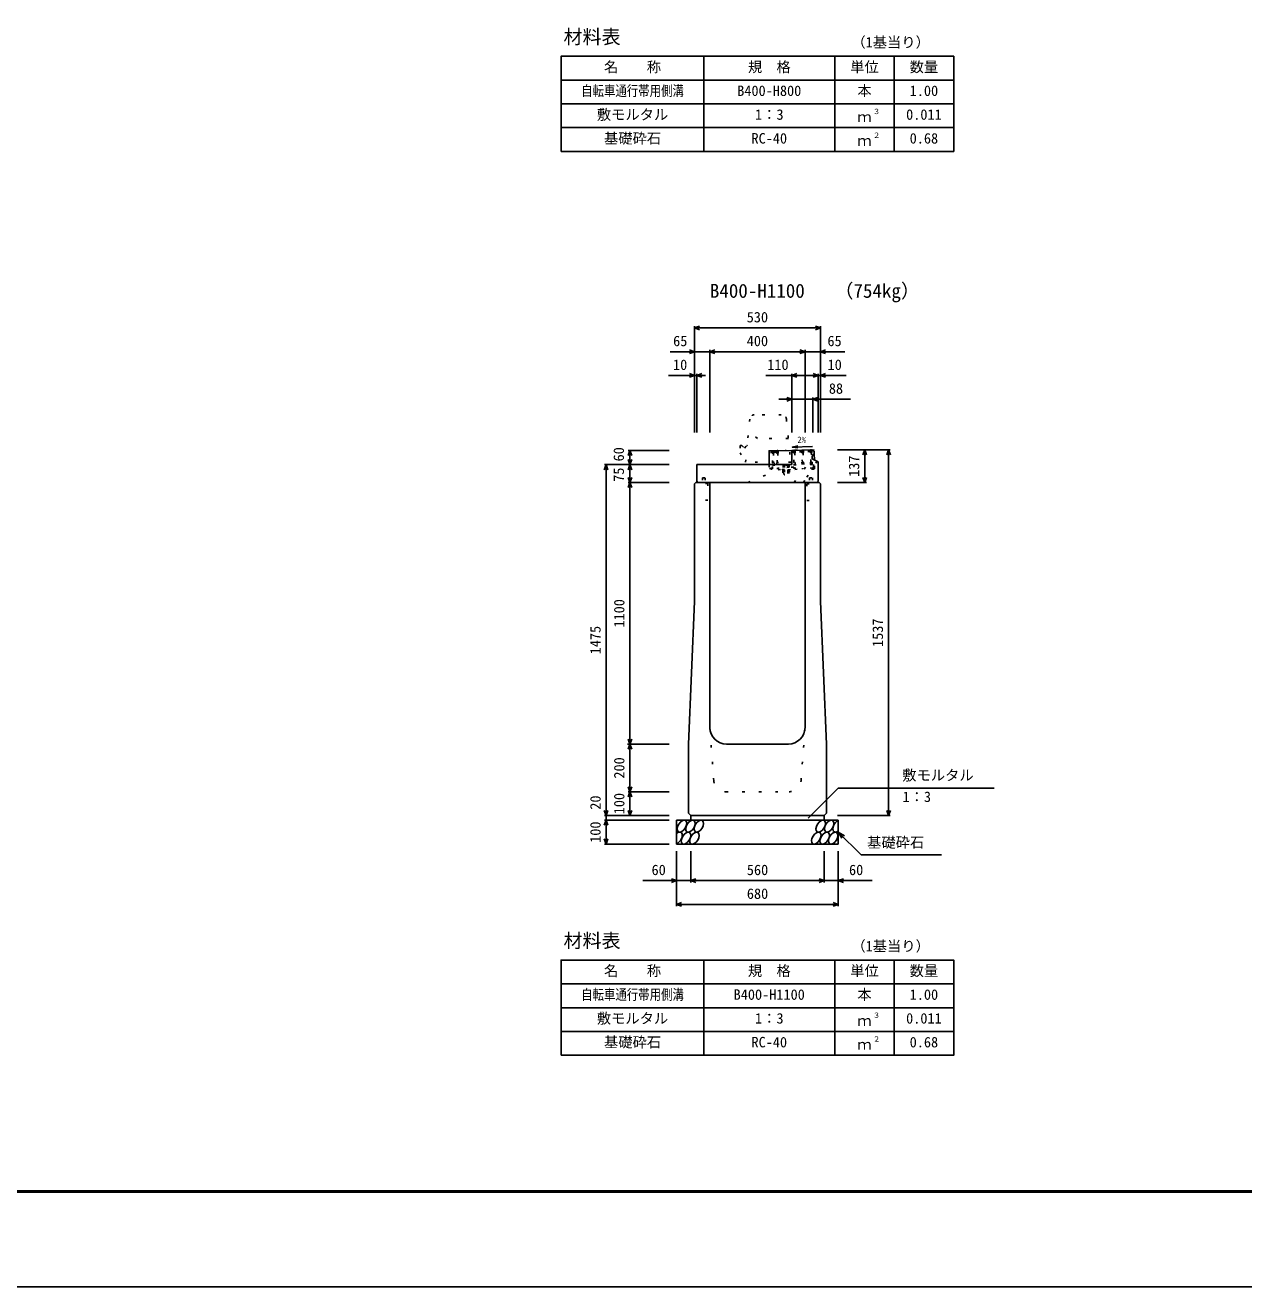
# Model space of a CAD drawing. Units: millimetres, scale not verified. Extents: x -12600 to 12600, y -5940 to 5940.
# Drawn here: x 1122 to 6244, y -5940 to -636 of the extents above; entities that cross this region are included whole.
import ezdxf
from ezdxf.enums import TextEntityAlignment as Align

# ---------------------------------------------------------------- set-up
doc = ezdxf.new("R2010")
doc.units = ezdxf.units.MM
doc.header["$LTSCALE"] = 40
doc.linetypes.add('DOTTED', pattern=[1.75, 0.25, -1.5])
for name, color, linetype, lineweight in [('0-0_DIM', 7, 'Continuous', 25), ('0-1_Defpoints', 5, 'Continuous', 25), ('0-2_HATCH', 6, 'DOTTED', 25), ('0-3_HYO', 3, 'Continuous', 25), ('0-4_HYO2', 4, 'Continuous', 25), ('0-5_OUTLINE', 3, 'Continuous', 25), ('0-6_OUTLINE2', 4, 'DOTTED', 25), ('0-7_TXT', 7, 'Continuous', 25), ('0-8_WAKU', 3, 'Continuous', 25)]:
    doc.layers.add(name, color=color, linetype=linetype, lineweight=lineweight)
doc.styles.add('ＭＳ ゴシック', font='')
doc.styles.get('ＭＳ ゴシック').set_extended_font_data('MS Gothic')

msp = doc.modelspace()

# ---------------------------------------------------------------- linework, layer by layer
at = {"layer": '0-0_DIM'}
for p, q in [((3935, -2348.54), (3935, -1901.04)), ((4465, -1908.54), (3935, -1908.54)), ((4465, -2348.54), (4465, -1901.04)), ((3935, -2008.54), (3833.02, -2008.54)), ((4000, -2008.54), (3935, -2008.54)), ((4000, -2001.04), (4000, -2348.54)), ((4000, -2008.54), (4400, -2008.54)), ((4400, -2001.04), (4400, -2348.54)), ((4400, -2008.54), (4455, -2008.54)), ((4465, -2008.54), (4400, -2008.54)), ((4465, -2008.54), (4566.98, -2008.54)), ((3826.62, -2108.54), (3935, -2108.54)), ((3945, -2108.54), (3935, -2108.54)), ((3945, -2101.04), (3945, -2348.54)), ((3981.3, -2108.54), (3945, -2108.54)), ((4345, -2108.54), (4235, -2108.54)), ((4345, -2101.04), (4345, -2348.54)), ((4345, -2108.54), (4455, -2108.54)), ((4455, -2101.04), (4455, -2348.54)), ((4455, -2108.54), (4465, -2108.54)), ((4573.38, -2108.54), (4465, -2108.54)), ((4345, -2208.54), (4290, -2208.54)), ((4345, -2208.54), (4433, -2208.54)), ((4433, -2201.04), (4433, -2348.54)), ((4591.78, -2208.54), (4433, -2208.54)), ((3656.5, -2423.54), (3829, -2423.54)), ((3664, -2483.54), (3664, -2423.54)), ((4758.5, -2421.54), (4536, -2421.54)), ((4651, -2421.54), (4651, -2558.54)), ((4751, -2421.54), (4751, -3958.54)), ((3556.5, -2483.54), (3829, -2483.54)), ((3564, -2483.54), (3564, -3958.54)), ((3664, -2558.54), (3664, -2483.54)), ((3656.5, -2558.54), (3829, -2558.54)), ((4658.5, -2558.54), (4536, -2558.54)), ((3653.25, -3658.54), (3825.75, -3658.54)), ((3656.5, -3658.54), (3829, -3658.54)), ((3656.5, -3858.54), (3829, -3858.54)), ((3664, -3858.54), (3664, -3958.54)), ((4413.77, -3969.35), (4540, -3843.11)), ((4540, -3843.11), (5194.81, -3843.11)), ((3556.5, -3958.54), (3829, -3958.54)), ((3564, -3958.54), (3564, -3978.54)), ((4758.5, -3958.54), (4536, -3958.54)), ((3556.5, -3978.54), (3829, -3978.54)), ((3564, -3978.54), (3564, -4078.54)), ((4540, -4028.54), (4635.76, -4124.29)), ((4540, -4028.54), (4565.98, -4043.54)), ((4540, -4028.54), (4555, -4054.52)), ((3556.5, -4078.54), (3829, -4078.54)), ((3860, -4339.9), (3860, -4108.54)), ((3920, -4239.9), (3920, -4108.54)), ((4480, -4239.9), (4480, -4108.54)), ((4540, -4339.9), (4540, -4108.54)), ((4635.76, -4124.29), (4973.31, -4124.29)), ((3860, -4232.4), (3718.21, -4232.4)), ((3860, -4232.4), (3920, -4232.4)), ((3920, -4232.4), (4480, -4232.4)), ((4540, -4232.4), (4480, -4232.4)), ((4540, -4232.4), (4681.79, -4232.4)), ((3860, -4332.4), (4540, -4332.4))]:
    msp.add_line(p, q, dxfattribs=at)
for points in [[(3956.14, -1916.23), (3935, -1908.54), (3956.14, -1900.84)], [(4443.86, -1900.84), (4465, -1908.54), (4443.86, -1916.23)], [(3913.86, -2000.84), (3935, -2008.54), (3913.86, -2016.23)], [(4021.14, -2000.84), (4000, -2008.54), (4021.14, -2016.23)], [(4378.86, -2000.84), (4400, -2008.54), (4378.86, -2016.23)], [(4486.14, -2000.84), (4465, -2008.54), (4486.14, -2016.23)], [(3913.86, -2100.84), (3935, -2108.54), (3913.86, -2116.23)], [(3966.14, -2116.23), (3945, -2108.54), (3966.14, -2100.84)], [(4366.14, -2116.23), (4345, -2108.54), (4366.14, -2100.84)], [(4433.86, -2116.23), (4455, -2108.54), (4433.86, -2100.84)], [(4486.14, -2100.84), (4465, -2108.54), (4486.14, -2116.23)], [(4323.86, -2200.84), (4345, -2208.54), (4323.86, -2216.23)], [(4454.14, -2200.84), (4433, -2208.54), (4454.14, -2216.23)], [(3656.3, -2444.68), (3664, -2423.54), (3671.7, -2444.68)], [(4643.3, -2442.68), (4651, -2421.54), (4658.7, -2442.68)], [(4743.3, -2442.68), (4751, -2421.54), (4758.7, -2442.68)], [(3571.7, -2504.68), (3564, -2483.54), (3556.3, -2504.68)], [(3656.3, -2462.39), (3664, -2483.54), (3671.7, -2462.39)], [(3656.3, -2504.68), (3664, -2483.54), (3671.7, -2504.68)], [(3656.3, -2537.39), (3664, -2558.54), (3671.7, -2537.39)], [(4643.3, -2537.39), (4651, -2558.54), (4658.7, -2537.39)], [(3656.3, -2579.68), (3664, -2558.54), (3671.7, -2579.68)], [(3664, -2558.54), (3664, -3658.54), (3664, -3858.54)], [(3656.3, -3637.39), (3664, -3658.54), (3671.7, -3637.39)], [(3656.3, -3679.68), (3664, -3658.54), (3671.7, -3679.68)], [(3656.3, -3837.39), (3664, -3858.54), (3671.7, -3837.39)], [(3656.3, -3879.68), (3664, -3858.54), (3671.7, -3879.68)], [(3571.7, -3937.39), (3564, -3958.54), (3556.3, -3937.39)], [(3671.7, -3937.39), (3664, -3958.54), (3656.3, -3937.39)], [(4743.3, -3937.39), (4751, -3958.54), (4758.7, -3937.39)], [(3571.7, -3999.68), (3564, -3978.54), (3556.3, -3999.68)], [(3571.7, -4057.39), (3564, -4078.54), (3556.3, -4057.39)], [(3838.86, -4224.71), (3860, -4232.4), (3838.86, -4240.1)], [(3941.14, -4240.1), (3920, -4232.4), (3941.14, -4224.71)], [(4458.86, -4224.71), (4480, -4232.4), (4458.86, -4240.1)], [(4561.14, -4224.71), (4540, -4232.4), (4561.14, -4240.1)], [(3881.14, -4340.1), (3860, -4332.4), (3881.14, -4324.71)], [(4518.86, -4324.71), (4540, -4332.4), (4518.86, -4340.1)]]:
    msp.add_lwpolyline(points, dxfattribs=at)
at = {"layer": '0-1_Defpoints'}
msp.add_lwpolyline([(-4200, -5940), (12600, -5940), (12600, 5940), (-4200, 5940)], close=True, dxfattribs=at)
at = {"layer": '0-2_HATCH'}
for p, q in [((4259.24, -2505.18), (4257.72, -2425.2)), ((4428.69, -2422.44), (4261.72, -2425.62)), ((4280.39, -2425.27), (4268.77, -2427.96)), ((4280.5, -2431.27), (4268.84, -2431.49)), ((4287.39, -2425.13), (4288.81, -2500.12)), ((4438.68, -2421.75), (4345, -2423.54)), ((4351.04, -2423.92), (4352.47, -2498.91)), ((4386.37, -2423.25), (4358.15, -2429.79)), ((4386.48, -2429.25), (4358.15, -2429.79)), ((4421.69, -2422.58), (4393.48, -2429.11)), ((4421.81, -2428.57), (4393.48, -2429.11)), ((4435.54, -2492.83), (4434.18, -2421.84)), ((4439, -2438.44), (4438.68, -2421.75)), ((4263.15, -2500.61), (4262.68, -2475.61)), ((4262.87, -2485.61), (4288.53, -2485.12)), ((4310, -2485.86), (4307.54, -2487.78)), ((4307.7, -2495.28), (4307.54, -2487.78)), ((4307.94, -2487.43), (4310, -2485.86)), ((4331.25, -2485.42), (4310, -2485.86)), ((4313.94, -2495.15), (4313.79, -2487.65)), ((4327.69, -2494.87), (4327.54, -2487.37)), ((4333.37, -2486.91), (4331.25, -2485.42)), ((4333.94, -2494.74), (4333.79, -2487.24)), ((4352.18, -2483.91), (4429.84, -2482.43)), ((4429.65, -2472.43), (4430.12, -2497.43)), ((4440.15, -2498.74), (4439.47, -2463.37)), ((4431.12, -2497.41), (4259.15, -2500.69)), ((4437.21, -2501.8), (4259.24, -2505.18)), ((4352.38, -2494.41), (4288.73, -2495.62)), ((4304.46, -2504.32), (4337.46, -2503.69)), ((4307.37, -2518.27), (4307.14, -2505.77)), ((4335.08, -2517.74), (4307.37, -2518.27)), ((4333.94, -2494.74), (4307.7, -2495.28)), ((4314.06, -2505.64), (4314.3, -2518.14)), ((4327.92, -2505.38), (4328.15, -2517.87)), ((4334.84, -2505.24), (4335.08, -2517.74)), ((4337.46, -2503.69), (4337.49, -2505.19)), ((4389.13, -2498.21), (4389.21, -2502.71))]:
    msp.add_line(p, q, dxfattribs=at)
at = {"layer": '0-2_HATCH', "linetype": 'Continuous'}
msp.add_line((4439.47, -2463.37), (4439, -2438.44), dxfattribs=at)
msp.add_lwpolyline([(4345, -2423.54), (4248.72, -2425.37), (4249.82, -2483.54)], dxfattribs=at)
at = {"layer": '0-2_HATCH'}
for points in [[(4262.68, -2475.61), (4264.18, -2475.59), (4263.41, -2435.59), (4261.91, -2435.62), (4261.72, -2425.62)], [(4267.22, -2425.52), (4266.71, -2424.83), (4263.71, -2424.88), (4263.22, -2425.59)], [(4268.72, -2425.49), (4268.91, -2435.49), (4267.41, -2435.52), (4268.18, -2475.51), (4269.67, -2475.48), (4269.87, -2485.48)], [(4281.53, -2485.26), (4281.34, -2475.26), (4282.84, -2475.23), (4282.08, -2435.24), (4280.58, -2435.27), (4280.39, -2425.27)], [(4285.89, -2425.16), (4285.37, -2424.47), (4282.37, -2424.53), (4281.89, -2425.24)], [(4287.58, -2435.13), (4286.08, -2435.16), (4286.84, -2475.15), (4288.34, -2475.13)], [(4321.21, -2424.49), (4320.7, -2423.8), (4317.7, -2423.86), (4317.21, -2424.57)], [(4351.99, -2473.91), (4353.49, -2473.88), (4352.73, -2433.89), (4351.23, -2433.92)], [(4356.54, -2423.82), (4356.03, -2423.13), (4353.03, -2423.18), (4352.54, -2423.89)], [(4358.04, -2423.79), (4358.23, -2433.79), (4356.73, -2433.82), (4357.49, -2473.81), (4358.99, -2473.78), (4359.18, -2483.78)], [(4387.51, -2483.24), (4387.32, -2473.24), (4388.82, -2473.21), (4388.06, -2433.22), (4386.56, -2433.25), (4386.37, -2423.25)], [(4391.87, -2423.14), (4391.35, -2422.45), (4388.35, -2422.51), (4387.87, -2423.22)], [(4393.37, -2423.12), (4393.56, -2433.11), (4392.06, -2433.14), (4392.82, -2473.14), (4394.32, -2473.11), (4394.51, -2483.1)], [(4422.84, -2482.57), (4422.65, -2472.57), (4424.15, -2472.54), (4423.39, -2432.55), (4421.89, -2432.57), (4421.69, -2422.58)], [(4427.19, -2422.47), (4426.68, -2421.78), (4423.68, -2421.84), (4423.19, -2422.55)], [(4428.69, -2422.44), (4428.88, -2432.44), (4427.38, -2432.47), (4428.15, -2472.46), (4429.65, -2472.43)], [(4249.82, -2483.54), (4250.14, -2500.36), (4259.14, -2500.19)], [(4337.49, -2505.19), (4304.49, -2505.82), (4304.46, -2504.32)]]:
    msp.add_lwpolyline(points, dxfattribs=at)
for centre, radius, start, end in [((4310.73, -2491), 4.53, 47.57461, 134.78335), ((4321.04, -2505.79), 19.53, 70.56972, 111.78823), ((4330.73, -2490.59), 4.53, 47.57461, 134.78335), ((4431.04, -2492.91), 4.5, 271.09113, 1.09113), ((4321.23, -2518.01), 11, 181.09113, 1.09113), ((4437.15, -2498.8), 3, 271.09113, 1.09113)]:
    msp.add_arc(centre, radius, start, end, dxfattribs=at)
at = {"layer": '0-2_HATCH', "linetype": 'Continuous'}
for centre in [(3882.89, -4003.54), (3918.37, -4003.54), (3953.84, -4003.54), (4466.05, -4003.54), (4501.52, -4003.54), (3899.77, -4053.54), (3935.25, -4053.54), (4447.45, -4053.54), (4482.93, -4053.54), (4518.41, -4053.54)]:
    msp.add_ellipse(centre, major_axis=(14.54, 23.54), ratio=0.5792, dxfattribs=at)
for centre, start_param, end_param in [((3864.3, -4053.54), 3.7419964, 7.318141), ((4537, -4003.54), 0.6666252, 4.1103269)]:
    msp.add_ellipse(centre, major_axis=(14.54, 23.54), ratio=0.5792, start_param=start_param, end_param=end_param, dxfattribs=at)
at = {"layer": '0-3_HYO'}
for p, q in [((3975, -766.64), (3975, -1166.64)), ((4525, -766.64), (4525, -1166.64)), ((4775, -766.64), (4775, -1166.64)), ((3375, -866.64), (5025, -866.64)), ((3975, -4566.64), (3975, -4966.64)), ((4525, -4566.64), (4525, -4966.64)), ((4775, -4566.64), (4775, -4966.64)), ((3375, -4666.64), (5025, -4666.64))]:
    msp.add_line(p, q, dxfattribs=at)
for points in [[(3375, -1166.64), (5025, -1166.64), (5025, -766.64), (3375, -766.64)], [(3375, -4966.64), (5025, -4966.64), (5025, -4566.64), (3375, -4566.64)]]:
    msp.add_lwpolyline(points, close=True, dxfattribs=at)
at = {"layer": '0-4_HYO2'}
for p, q in [((3375, -966.64), (5025, -966.64)), ((3375, -1066.64), (5025, -1066.64)), ((3375, -4766.64), (5025, -4766.64)), ((3375, -4866.64), (5025, -4866.64))]:
    msp.add_line(p, q, dxfattribs=at)
at = {"layer": '0-5_OUTLINE', "linetype": 'DOTTED'}
for p, q in [((4300.46, -2273.59), (4186.66, -2273.59)), ((4168.19, -2291.59), (4157, -2403.54)), ((4321.8, -2291.55), (4340, -2473.54)), ((4127, -2403.54), (4127, -2433.54)), ((4127, -2403.54), (4135, -2403.54)), ((4127, -2433.54), (4150, -2473.54)), ((4135, -2403.54), (4145, -2413.54)), ((4340, -2473.54), (4150, -2473.54))]:
    msp.add_line(p, q, dxfattribs=at)
at = {"layer": '0-5_OUTLINE'}
for p, q in [((4345, -2423.54), (4433, -2421.86)), ((4345, -2423.54), (4345, -2483.54)), ((4430, -2448.44), (4439, -2438.44)), ((4433, -2421.86), (4439, -2427.75)), ((4439, -2427.75), (4439, -2438.44)), ((4345, -2483.54), (3945, -2483.54)), ((3945, -2483.54), (3945, -2553.54)), ((4430, -2448.44), (4430, -2458.44)), ((4455, -2471.44), (4430, -2458.44)), ((4455, -2471.44), (4455, -2553.54)), ((3935, -2564.54), (3941, -2558.54)), ((3935, -2564.54), (3935, -3058.54)), ((3941, -2558.54), (4459, -2558.54)), ((3945, -2553.54), (3950, -2558.54)), ((4000, -2558.54), (4000, -3588.54)), ((4400, -2558.54), (4400, -3588.54)), ((4450, -2558.54), (4455, -2553.54)), ((4459, -2558.54), (4465, -2564.54)), ((4465, -2564.54), (4465, -3058.54)), ((3910, -3658.54), (3935, -3058.54)), ((4465, -3058.54), (4490, -3658.54)), ((3910, -3948.54), (3910, -3658.54)), ((4070, -3658.54), (4330, -3658.54)), ((4490, -3948.54), (4490, -3658.54)), ((3910, -3948.54), (3920, -3958.54)), ((4480, -3958.54), (3920, -3958.54)), ((3920, -3958.54), (3920, -3978.54)), ((4480, -3958.54), (4490, -3948.54)), ((4480, -3958.54), (4480, -3978.54)), ((3860, -3978.54), (4540, -3978.54)), ((3860, -4078.54), (3860, -3978.54)), ((4540, -4078.54), (4540, -3978.54)), ((3860, -4078.54), (4540, -4078.54))]:
    msp.add_line(p, q, dxfattribs=at)
at = {"layer": '0-5_OUTLINE', "linetype": 'DOTTED'}
msp.add_lwpolyline([(4145, -2413.54), (4155, -2403.54), (4157, -2403.54)], dxfattribs=at)
for centre, start, end in [((4188.1, -2293.54), 94.13229, 174.40835), ((4301.9, -2293.54), 4.08463, 93.6009)]:
    msp.add_arc(centre, 20, start, end, dxfattribs=at)
at = {"layer": '0-5_OUTLINE'}
for centre, start, end in [((4070, -3588.54), 180, 270), ((4330, -3588.54), 270, 0)]:
    msp.add_arc(centre, 70, start, end, dxfattribs=at)
at = {"layer": '0-6_OUTLINE2'}
for p, q in [((4150, -2473.54), (4157, -2403.54)), ((4353.79, -2558.38), (4430, -2458.44)), ((4451.33, -2469.53), (4394.19, -2558.38)), ((3969, -2538.54), (3981, -2538.54)), ((3969, -2538.54), (3969, -2563.54)), ((3981, -2538.54), (3981, -2563.54)), ((4159.88, -2558.54), (4291.23, -2504.58)), ((4392.8, -2558.54), (4440.12, -2497.24)), ((4419, -2538.54), (4431, -2538.54)), ((4419, -2538.54), (4419, -2563.54)), ((4431, -2538.54), (4431, -2563.54)), ((3992, -2563.04), (3936.5, -2563.04)), ((3992, -2563.04), (3992, -2633.04)), ((4408, -2563.54), (4464, -2563.54)), ((4408, -2563.54), (4408, -2633.54)), ((3992, -2633.04), (3935, -2633.04)), ((4408, -2633.54), (4465, -2633.54)), ((4016.57, -3812.23), (4000, -3588.54)), ((4383.43, -3812.23), (4400, -3588.54)), ((4066.43, -3858.54), (4333.57, -3858.54))]:
    msp.add_line(p, q, dxfattribs=at)
msp.add_lwpolyline([(4330, -2373.54), (4200, -2373.54), (4163, -2343.54)], dxfattribs=at)
for centre, start, end in [((4066.43, -3808.54), 184.23639, 270), ((4333.57, -3808.54), 270, 355.76361)]:
    msp.add_arc(centre, 50, start, end, dxfattribs=at)
at = {"layer": '0-7_TXT'}
msp.add_line((4346.72, -2409.6), (4370.44, -2413.28), dxfattribs=at)
msp.add_lwpolyline([(4431.28, -2407.86), (4346.72, -2409.6), (4370.27, -2404.95)], dxfattribs=at)
at = {"layer": '0-8_WAKU', "lineweight": 50}
msp.add_lwpolyline([(-3800, -5540), (12200, -5540), (12200, 5540), (-3800, 5540)], close=True, dxfattribs=at)

# ---------------------------------------------------------------- texts
at = {"layer": '0-0_DIM', "style": 'ＭＳ ゴシック'}
for s, p in [('530', (4155, -1898.54)), ('65', (3845.68, -1998.54)), ('400', (4155, -1998.54)), ('65', (4494.32, -1998.54)), ('10', (3845.16, -2098.54)), ('110', (4241.29, -2098.54)), ('10', (4494.84, -2098.54)), ('88', (4500.19, -2198.54)), ('敷モルタル', (4808.94, -3824.38)), ('1：3', (4809.94, -3915.07)), ('基礎砕石', (4661.32, -4107.12)), ('60', (3755, -4222.4)), ('560', (4155.53, -4222.4)), ('60', (4585, -4222.4)), ('680', (4155.53, -4322.4))]:
    msp.add_text(s, height=43.99, dxfattribs=at).set_placement(p, align=Align.BOTTOM_LEFT)
for s, p in [('60', (3652.16, -2469.92)), ('137', (4641, -2535.04)), ('75', (3652.16, -2555.68)), ('1100', (3654, -3168.54)), ('1475', (3554, -3281.04)), ('1537', (4741, -3250.04)), ('200', (3654, -3803.54)), ('100', (3654, -3953.54)), ('20', (3554, -3934.22)), ('100', (3554, -4073.54))]:
    msp.add_text(s, height=43.99, rotation=90, dxfattribs=at).set_placement(p, align=Align.BOTTOM_LEFT)
at = {"layer": '0-7_TXT', "style": 'ＭＳ ゴシック'}
for s, height, p in [('材料表', 58.65, (3385, -731.64)), ('（1基当り）', 43.99, (4595, -742.64)), ('名\u3000\u3000称', 43.99, (3555, -846.64)), ('規\u3000格', 43.99, (4160, -846.64)), ('単位', 43.99, (4590, -846.64)), ('数量', 43.99, (4840, -846.64)), ('B400-H800', 43.99, (4115, -946.64)), ('本', 43.99, (4620, -946.64)), ('1.00', 43.99, (4840, -946.64)), ('敷モルタル', 43.99, (3525, -1046.64)), ('1：3', 43.99, (4190, -1046.64)), ('３', 21.99, (4685.54, -1016.27)), ('0.011', 43.99, (4825, -1046.64)), ('ｍ', 43.99, (4620, -1056.64)), ('基礎砕石', 43.99, (3555, -1146.64)), ('RC-40', 43.99, (4175, -1146.64)), ('ｍ', 43.99, (4620, -1156.64)), ('２', 21.99, (4685.54, -1116.27)), ('0.68', 43.99, (4840, -1146.64)), ('B400-H1100', 58.65, (4000, -1799.56)), ('（754kg）', 58.65, (4523.7, -1799.56)), ('2%', 26.39, (4368.18, -2399.79)), ('材料表', 58.65, (3385, -4531.64)), ('（1基当り）', 43.99, (4595, -4542.64)), ('名\u3000\u3000称', 43.99, (3555, -4646.64)), ('規\u3000格', 43.99, (4160, -4646.64)), ('単位', 43.99, (4590, -4646.64)), ('数量', 43.99, (4840, -4646.64)), ('B400-H1100', 43.99, (4100, -4746.64)), ('本', 43.99, (4620, -4746.64)), ('1.00', 43.99, (4840, -4746.64)), ('敷モルタル', 43.99, (3525, -4846.64)), ('1：3', 43.99, (4190, -4846.64)), ('ｍ', 43.99, (4620, -4856.64)), ('３', 21.99, (4685.54, -4816.27)), ('0.011', 43.99, (4825, -4846.64)), ('基礎砕石', 43.99, (3555, -4946.64)), ('RC-40', 43.99, (4175, -4946.64)), ('ｍ', 43.99, (4620, -4956.64)), ('２', 21.99, (4685.54, -4916.27)), ('0.68', 43.99, (4840, -4946.64))]:
    msp.add_text(s, height=height, dxfattribs=at).set_placement(p, align=Align.BOTTOM_LEFT)
at = {"layer": '0-7_TXT', "style": 'ＭＳ ゴシック', "width": 0.8}
for p in [(3459, -946.64), (3459, -4746.64)]:
    msp.add_text('自転車通行帯用側溝', height=43.99, dxfattribs=at).set_placement(p, align=Align.BOTTOM_LEFT)

doc.saveas('drawing.dxf')
